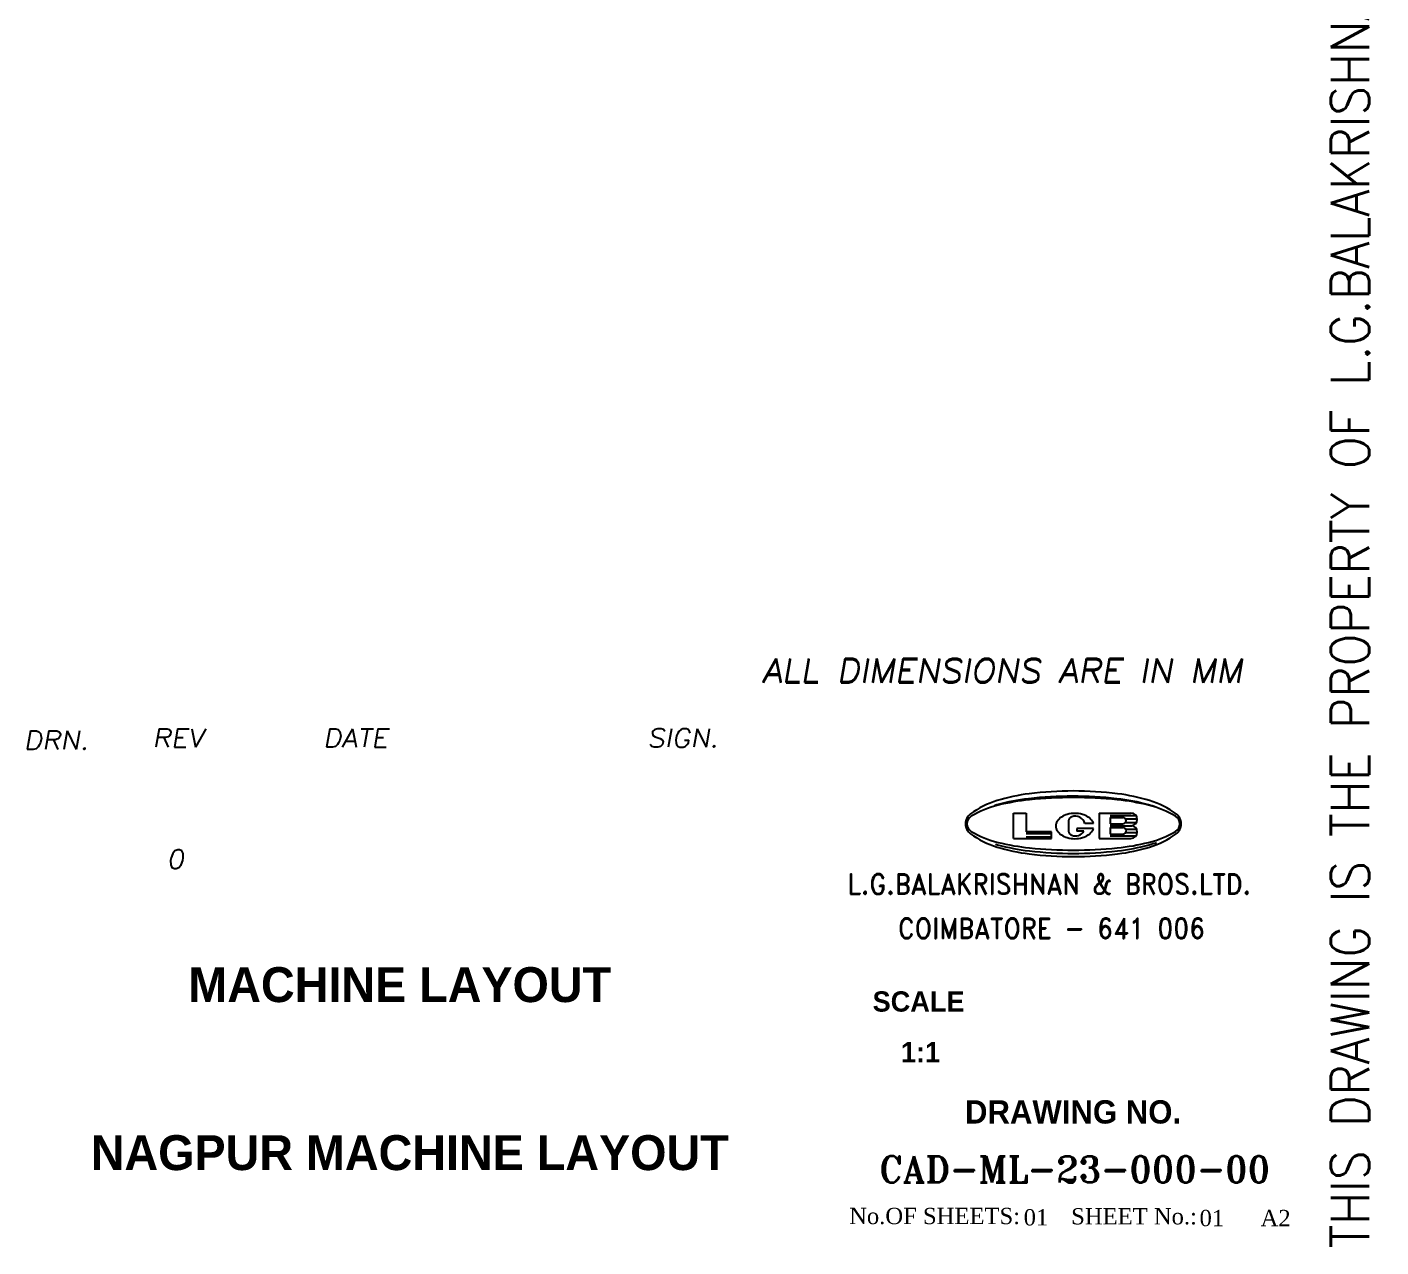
# Model space of a CAD drawing. Header units: feet. Extents: x -99009 to 3252343, y -11094690 to 9035152.
# Drawn here: x 1764450 to 1815542, y -1264190 to -1218161 of the extents above; entities that cross this region are included whole.
import ezdxf
from ezdxf.enums import TextEntityAlignment as Align

# ---------------------------------------------------------------- set-up
doc = ezdxf.new("R2010")
doc.units = ezdxf.units.FT
doc.layers.add('TEXT', color=30, linetype='Continuous')
doc.styles.add('DUTCH801', font='dutchi.ttf')
doc.styles.add('ROMAND', font='romand', dxfattribs={"width": 0.9, "oblique": 15, "height": 3})
doc.styles.add('ROMANS', font='romans.shx', dxfattribs={"width": 0.75})
doc.styles.add('ROMANT', font='romant', dxfattribs={"height": 2.5})
doc.styles.add('SIMPLE', font='simplex.shx', dxfattribs={"width": 0.9})
doc.styles.get("Standard").update_dxf_attribs({"font": 'GOTHICB.TTF'})

# ---------------------------------------------------------------- blocks, each defined once
blk = doc.blocks.new('*X1889')
at = {"color": 0}
for p, q in [((186.06, 50.4), (189.12, 50.4)), ((187.9, 50), (189.26, 50)), ((186.06, 49.2), (188.61, 49.2)), ((187.89, 49.6), (189.17, 49.6)), ((187.89, 48.8), (189.18, 48.8)), ((187.9, 48.4), (189.26, 48.4)), ((186.06, 48), (189.11, 48))]:
    blk.add_line(p, q, dxfattribs=at)
blk = doc.blocks.new('*X1890')
at = {"color": 0}
for p, q in [((176.11, 48.4), (179.11, 48.4)), ((176.11, 48), (179.11, 48))]:
    blk.add_line(p, q, dxfattribs=at)

msp = doc.modelspace()

# ---------------------------------------------------------------- linework, layer by layer
at = {"layer": 'TEXT'}
for p, q in [((1801676.30532, -1247820.16836), (1802154.15385, -1247820.16836)), ((1801676.30533, -1248775.86541), (1801676.30532, -1247820.16836)), ((1802154.15385, -1247820.16836), (1802154.15385, -1248521.01286)), ((1803752.14735, -1248116.21101), (1803752.14735, -1248498.48983)), ((1804910.95345, -1247817.05715), (1806105.57477, -1247817.05714)), ((1804910.95345, -1247817.05715), (1804910.95346, -1248772.7542)), ((1805322.56642, -1247983.54978), (1805807.91916, -1247983.54977)), ((1805322.56642, -1247983.54978), (1805322.56642, -1248224.22056)), ((1803109.85091, -1248521.01285), (1802154.15385, -1248521.01286)), ((1803109.85091, -1248775.8654), (1803109.85091, -1248521.01285)), ((1804070.71304, -1248402.92012), (1804070.71304, -1248499.23548)), ((1804693.49167, -1248402.92012), (1804070.71304, -1248402.92012)), ((1804326.28723, -1248499.23547), (1804070.71304, -1248499.23548)), ((1804693.49167, -1248211.78071), (1804364.92522, -1248211.78071)), ((1805322.56642, -1248224.22056), (1805807.91916, -1248224.22055)), ((1805322.56642, -1248368.909), (1805807.91916, -1248368.909)), ((1805322.56642, -1248368.909), (1805322.56642, -1248609.57979)), ((1805322.56642, -1248609.57979), (1805807.91917, -1248609.57978)), ((1801676.30533, -1248775.86541), (1803109.85091, -1248775.8654)), ((1804910.95346, -1248772.7542), (1806105.57478, -1248772.75419))]:
    msp.add_line(p, q, dxfattribs=at)
for points in [[(1800054.13508, -1248597.59548, 0.0847609994), (1801057.48, -1249100.411, 0.0425349659), (1802265.32634, -1249358.38742, 0.0313611427), (1803935.80165, -1249463.26659, 0.0313611427), (1805606.27696, -1249358.38739, 0.0425349659), (1806814.1233, -1249100.41095, 0.0847609994), (1807817.46821, -1248597.59542, 0.2386625499), (1808006.36316, -1248224.40001, 0.2386625499), (1807817.4682, -1247851.2046, 0.0847609994), (1806814.12329, -1247348.38908, 0.0425349659), (1805606.27694, -1247090.41265, 0.0313611427), (1803935.80163, -1246985.53349, 0.0313611427), (1802265.32633, -1247090.41268, 0.0425349659), (1801057.47998, -1247348.38912, 0.0847609994), (1800054.13508, -1247851.20466, 0.5061556474), (1800054.13511, -1248597.59549)], [(1807046.81006, -1247597.82057, 0.0207732892), (1806770.14222, -1247509.00614, 0.038856418), (1805572.86736, -1247276.99697, 0.0569289541), (1802248.31114, -1247276.99699, 0.038856418), (1801051.03629, -1247509.00618, 0.0055310374), (1800976.65526, -1247530.4064, 0.2509300862)], [(1804693.49167, -1248211.78071, 0.0645432696), (1804658.8454, -1248135.64254, 0.1071181112), (1804497.90651, -1247969.46048, 0.0798124862), (1804276.26523, -1247868.15557, 0.1355349585), (1803705.87799, -1247868.15557, 0.0798124862), (1803484.23671, -1247969.46049, 0.1071181112), (1803323.29782, -1248135.64255, 0.1398891526), (1803274.29882, -1248307.35042, 0.1398891526)], [(1803274.29882, -1248307.35042, 0.1398891526), (1803323.29782, -1248479.05829, 0.1071181112), (1803484.23672, -1248645.24035, 0.0798124862), (1803705.878, -1248746.54527, 0.1355347921), (1804276.26524, -1248746.54526, 0.0798124862), (1804497.90652, -1248645.24035, 0.1071181112), (1804658.84541, -1248479.05828, 0.0645432696), (1804693.49167, -1248402.92012, 0.1398891526)], [(1801001.8762, -1248991.8219, 0.0055310374), (1801076.25723, -1249013.22212, 0.038856418), (1802273.53208, -1249245.23129, 0.0569287902), (1805598.08831, -1249245.23126, 0.038856418), (1806795.36316, -1249013.22207, 0.0207732892), (1807072.031, -1248924.40764, 0.2509300862)]]:
    msp.add_lwpolyline(points, format="xyb", dxfattribs=at)
msp.add_lwpolyline([(1799918.34301, -1248224.64154, 0.2642898725), (1800079.81823, -1248508.79224, 0.0739706468), (1801095.03191, -1248925.62102, 0.0350311358), (1802281.96787, -1249131.67642, 0.0254695135), (1803935.8102, -1249215.97621, 0.0254695135), (1805589.65252, -1249131.6764, 0.0350311358), (1806776.58848, -1248925.62098, 0.0739706468), (1807791.80216, -1248508.79218, 0.5682732431), (1807791.80215, -1247940.49077, 0.0739706468), (1806776.58847, -1247523.66199, 0.0350311358), (1805589.6525, -1247317.60659, 0.0254695135), (1803935.81018, -1247233.3068, 0.0254695135), (1802281.96786, -1247317.60661, 0.0350311358), (1801095.0319, -1247523.66203, 0.0739706468), (1800079.81822, -1247940.49083, 0.2642898725)], format="xyb", close=True, dxfattribs=at)
for centre, radius, start, end in [((1803911.43019, -1248116.21101), 159.28284, 103.25732495, 180.000000427), ((1804012.02069, -1248297.44463), 363.15275, 13.187054477, 112.183656841), ((1805807.91916, -1248103.88516), 120.33539, 270.0000004, 90.0000004), ((1806105.57477, -1248055.98141), 238.92426, 270.0000004, 90.0000004), ((1803911.43019, -1248498.48983), 159.28284, 180.000000427, 256.742675927), ((1804012.02069, -1248317.2562), 363.15275, 247.816344052, 329.926572202), ((1803911.43019, -1248498.48983), 159.28284, 359.73178152, 0.000000427), ((1805807.91916, -1248489.24439), 120.33539, 270.0000004, 90.0000004), ((1806105.57477, -1248533.82993), 238.92426, 270.0000004, 90.0000004)]:
    msp.add_arc(centre, radius, start, end, dxfattribs=at)

# ---------------------------------------------------------------- block references
at = {"layer": 'TEXT', "xscale": 318.5656843480468, "yscale": 318.5656843480468, "zscale": 318.5656843480468, "rotation": 4.450973802543471e-07}
for name, p in [('*X1889', (1746051.30664, -1263970.43636)), ('*X1890', (1746051.30664, -1264004.10262))]:
    msp.add_blockref(name, p, dxfattribs=at)

# ---------------------------------------------------------------- texts
at = {"layer": 'TEXT', "style": 'ROMANS', "oblique": 10, "width": 1.1}
for p in [(1801253.9655, -1242466.35625), (1801253.96991, -1242426.51041)]:
    msp.add_text('ALL DIMENSIONS ARE IN MM', height=878.2737745, rotation=0.000000427, dxfattribs=at).set_placement(p, align=Align.MIDDLE)
for s, p in [('DRN.', (1765543.23553, -1245071.92925)), ('REV', (1770140.14805, -1244986.49507)), ('DATE', (1776839.34805, -1244986.49507)), ('SIGN.', (1789194.35125, -1244986.49502)), ('0', (1770044.23356, -1249557.81278))]:
    msp.add_text(s, height=702.61902, rotation=0.000000427, dxfattribs=at).set_placement(p, align=Align.MIDDLE_CENTER)
at = {"layer": 'TEXT', "style": 'ROMAND', "width": 0.9}
for s, p in [('L.G.BALAKRISHNAN & BROS.LTD.', (1795402.77931, -1251118.05057)), ('COIMBATORE - 641 006', (1797316.2586, -1252789.66926))]:
    msp.add_text(s, height=776.2649309, rotation=0.000000427, dxfattribs=at).set_placement(p, align=Align.BOTTOM_LEFT)
at = {"layer": 'TEXT', "ltscale": 8}
for s, height, p in [(' MACHINE LAYOUT', 1317.4106617, (1778268.63783, -1254292.38449)), ('SCALE', 765.674573, (1798093.9515, -1254928.20918)), ('DRAWING NO.', 878.2737745, (1803923.12912, -1259094.64455)), ('NAGPUR MACHINE LAYOUT', 1317.4106617, (1778890.74253, -1260632.08235))]:
    msp.add_text(s, height=height, rotation=0.000000427, dxfattribs=at).set_placement(p, align=Align.MIDDLE_CENTER)
msp.add_text('1:1', height=765.674573, rotation=0.000000427, dxfattribs=at).set_placement((1798169.00249, -1256841.03601), align=Align.MIDDLE)
at = {"layer": 'TEXT', "style": 'ROMANT'}
msp.add_text('CAD-ML-23-000-00', height=992.4493652, rotation=0.000000427, dxfattribs=at).set_placement((1803981.59572, -1261262.06206), align=Align.MIDDLE_CENTER)
at = {"layer": 'TEXT', "ltscale": 8, "style": 'DUTCH801'}
for s, height, p in [('No.OF SHEETS:', 614.7916421, (1795473.22603, -1263329.48856)), ('01', 614.791642, (1802060.27548, -1263379.47642)), ('SHEET No.:', 614.791642, (1803851.92386, -1263341.15128)), ('01', 614.791642, (1808697.58432, -1263407.60474)), ('A2', 614.791642, (1811000.83154, -1263407.60473))]:
    msp.add_text(s, height=height, rotation=0.000000427, dxfattribs=at).set_placement(p)
at = {"layer": 'TEXT', "insert": (1813646.73703, -1145833.67023), "char_height": 1452.44525454, "width": 236823.9459487, "attachment_point": 2, "rotation": 89.999999561, "style": 'SIMPLE'}
msp.add_mtext('\\pxsm1.5,ql,t0.65;{\\Fromans|c0;THIS DRAWING IS THE PROPERTY OF L.G.BALAKRISHNAN & BROS LTD. AND MUST BE RETURNED AFTER SPECIFIED USE. THIS MUST NOT BE USED, COPIED OR LENT FOR ANY OTHER PURPOSE WITHOUT OUR WRITTEN PERMISSION.}', dxfattribs=at)

doc.saveas('drawing.dxf')
